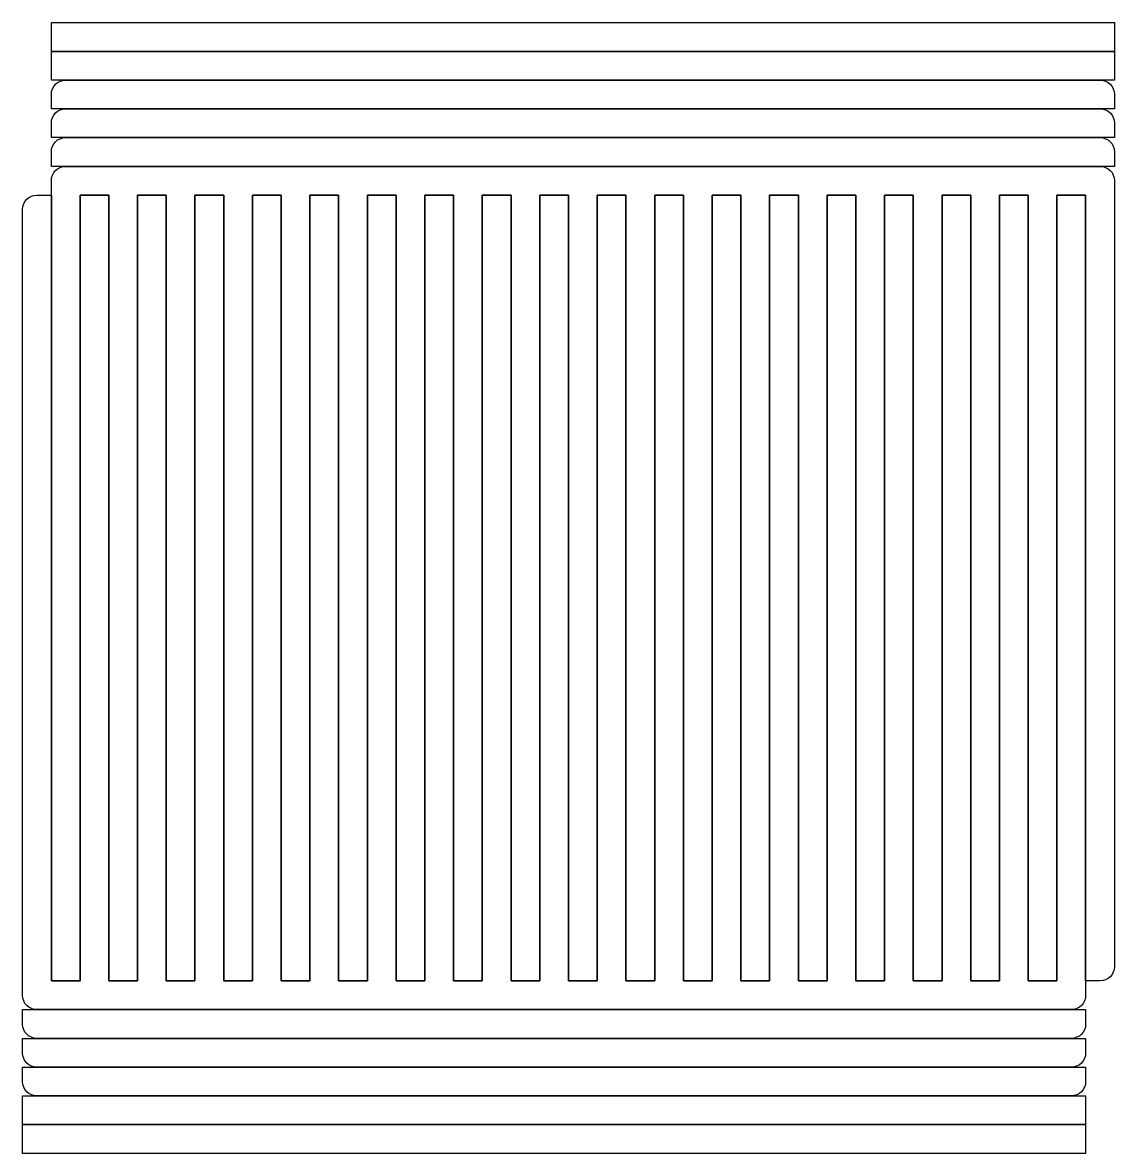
# Model space of a CAD drawing. Header units: millimetres. Extents: x -193 to 193, y -200 to 200.
import ezdxf

# ---------------------------------------------------------------- set-up
doc = ezdxf.new("R2010")
doc.units = ezdxf.units.MM
doc.layers.get('0').update_dxf_attribs({"linetype": 'CONTINUOUS'})

msp = doc.modelspace()

# ---------------------------------------------------------------- linework, layer by layer
for points in [[(193.08, 189.73), (-182.92, 189.73), (-182.92, 199.89), (193.08, 199.89)], [(193.08, 179.57), (-182.92, 179.57), (-182.92, 189.73), (193.08, 189.73)], [(-193.08, -179.57), (182.92, -179.57), (182.92, -189.73), (-193.08, -189.73)], [(-193.08, -189.73), (182.92, -189.73), (182.92, -199.89), (-193.08, -199.89)]]:
    msp.add_lwpolyline(points, close=True)
for points in [[(-182.92, 174.57, -0.414214), (-177.92, 179.57), (188.08, 179.57, -0.414214), (193.08, 174.57), (193.08, 169.41), (-182.92, 169.41)], [(188.08, 169.41, -0.414214), (193.08, 164.41), (193.08, 159.24), (-182.92, 159.24), (-182.92, 164.41, -0.414214), (-177.92, 169.41)], [(-182.92, 154.24, -0.414214), (-177.92, 159.24), (188.08, 159.24, -0.414214), (193.08, 154.24), (193.08, 149.08), (-182.92, 149.08)], [(193.08, -133.92, -0.414214), (188.08, -138.92), (182.92, -138.92), (182.92, 138.92), (172.76, 138.92), (172.76, -138.92), (162.59, -138.92), (162.59, 138.92), (152.43, 138.92), (152.43, -138.92), (142.27, -138.92), (142.27, 138.92), (132.11, 138.92), (132.11, -138.92), (121.95, -138.92), (121.95, 138.92), (111.78, 138.92), (111.78, -138.92), (101.62, -138.92), (101.62, 138.92), (91.46, 138.92), (91.46, -138.92), (81.3, -138.92), (81.3, 138.92), (71.14, 138.92), (71.14, -138.92), (60.97, -138.92), (60.97, 138.92), (50.81, 138.92), (50.81, -138.92), (40.65, -138.92), (40.65, 138.92), (30.49, 138.92), (30.49, -138.92), (20.32, -138.92), (20.32, 138.92), (10.16, 138.92), (10.16, -138.92), (0, -138.92), (0, 138.92), (-10.16, 138.92), (-10.16, -138.92), (-20.32, -138.92), (-20.32, 138.92), (-30.49, 138.92), (-30.49, -138.92), (-40.65, -138.92), (-40.65, 138.92), (-50.81, 138.92), (-50.81, -138.92), (-60.97, -138.92), (-60.97, 138.92), (-71.14, 138.92), (-71.14, -138.92), (-81.3, -138.92), (-81.3, 138.92), (-91.46, 138.92), (-91.46, -138.92), (-101.62, -138.92), (-101.62, 138.92), (-111.78, 138.92), (-111.78, -138.92), (-121.95, -138.92), (-121.95, 138.92), (-132.11, 138.92), (-132.11, -138.92), (-142.27, -138.92), (-142.27, 138.92), (-152.43, 138.92), (-152.43, -138.92), (-162.59, -138.92), (-162.59, 138.92), (-172.76, 138.92), (-172.76, -138.92), (-182.92, -138.92), (-182.92, 144.08, -0.414214), (-177.92, 149.08), (188.08, 149.08, -0.414214), (193.08, 144.08)], [(182.92, -144.08, -0.414214), (177.92, -149.08), (-188.08, -149.08, -0.414214), (-193.08, -144.08), (-193.08, 133.92, -0.414214), (-188.08, 138.92), (-182.92, 138.92), (-182.92, -138.92), (-172.76, -138.92), (-172.76, 138.92), (-162.59, 138.92), (-162.59, -138.92), (-152.43, -138.92), (-152.43, 138.92), (-142.27, 138.92), (-142.27, -138.92), (-132.11, -138.92), (-132.11, 138.92), (-121.95, 138.92), (-121.95, -138.92), (-111.78, -138.92), (-111.78, 138.92), (-101.62, 138.92), (-101.62, -138.92), (-91.46, -138.92), (-91.46, 138.92), (-81.3, 138.92), (-81.3, -138.92), (-71.14, -138.92), (-71.14, 138.92), (-60.97, 138.92), (-60.97, -138.92), (-50.81, -138.92), (-50.81, 138.92), (-40.65, 138.92), (-40.65, -138.92), (-30.49, -138.92), (-30.49, 138.92), (-20.32, 138.92), (-20.32, -138.92), (-10.16, -138.92), (-10.16, 138.92), (0, 138.92), (0, -138.92), (10.16, -138.92), (10.16, 138.92), (20.32, 138.92), (20.32, -138.92), (30.49, -138.92), (30.49, 138.92), (40.65, 138.92), (40.65, -138.92), (50.81, -138.92), (50.81, 138.92), (60.97, 138.92), (60.97, -138.92), (71.14, -138.92), (71.14, 138.92), (81.3, 138.92), (81.3, -138.92), (91.46, -138.92), (91.46, 138.92), (101.62, 138.92), (101.62, -138.92), (111.78, -138.92), (111.78, 138.92), (121.95, 138.92), (121.95, -138.92), (132.11, -138.92), (132.11, 138.92), (142.27, 138.92), (142.27, -138.92), (152.43, -138.92), (152.43, 138.92), (162.59, 138.92), (162.59, -138.92), (172.76, -138.92), (172.76, 138.92), (182.92, 138.92)], [(182.92, -154.24, -0.414214), (177.92, -159.24), (-188.08, -159.24, -0.414214), (-193.08, -154.24), (-193.08, -149.08), (182.92, -149.08)], [(182.92, -164.41, -0.414214), (177.92, -169.41), (-188.08, -169.41, -0.414214), (-193.08, -164.41), (-193.08, -159.24), (182.92, -159.24)], [(182.92, -174.57, -0.414214), (177.92, -179.57), (-188.08, -179.57, -0.414214), (-193.08, -174.57), (-193.08, -169.41), (182.92, -169.41)]]:
    msp.add_lwpolyline(points, format="xyb", close=True)

doc.saveas('drawing.dxf')
